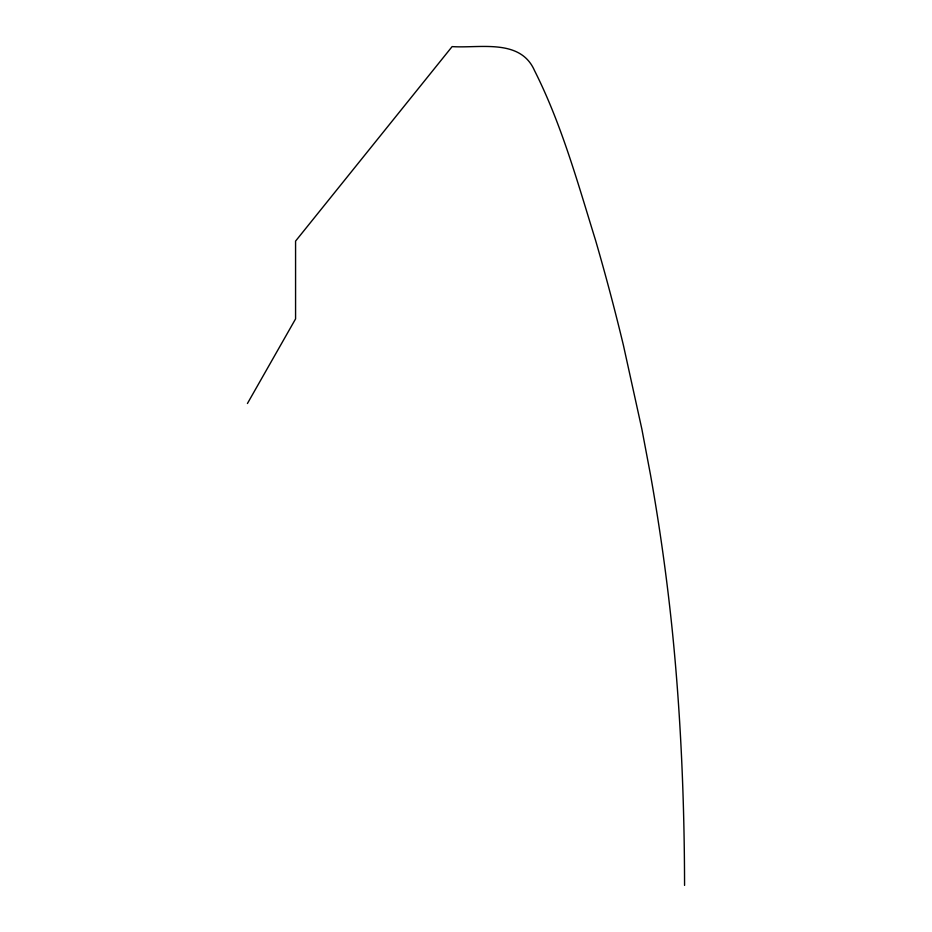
<?xml version="1.0" encoding="UTF-8"?>
<svg xmlns="http://www.w3.org/2000/svg" width="932" height="932" viewBox="0 0 932 932"><rect width="100%" height="100%" fill="white"/><g stroke="black" fill="none" stroke-linecap="round" stroke-linejoin="round"><path stroke-width="1.4" d="M247.434 403.498L295.572 318.895L295.572 241.097L452.125 46.6C479.829 48.476 520.324 38.165 534.502 70.541C561.647 124.352 577.758 182.917 595.548 240.27A2303.846 2303.846 0 0 1 623.473 345.539L641.857 429.07L650.501 474.842A2127.663 2127.663 0 0 1 672.158 629.263C680.803 714.355 684.391 799.889 684.566 885.4"/></g></svg>
